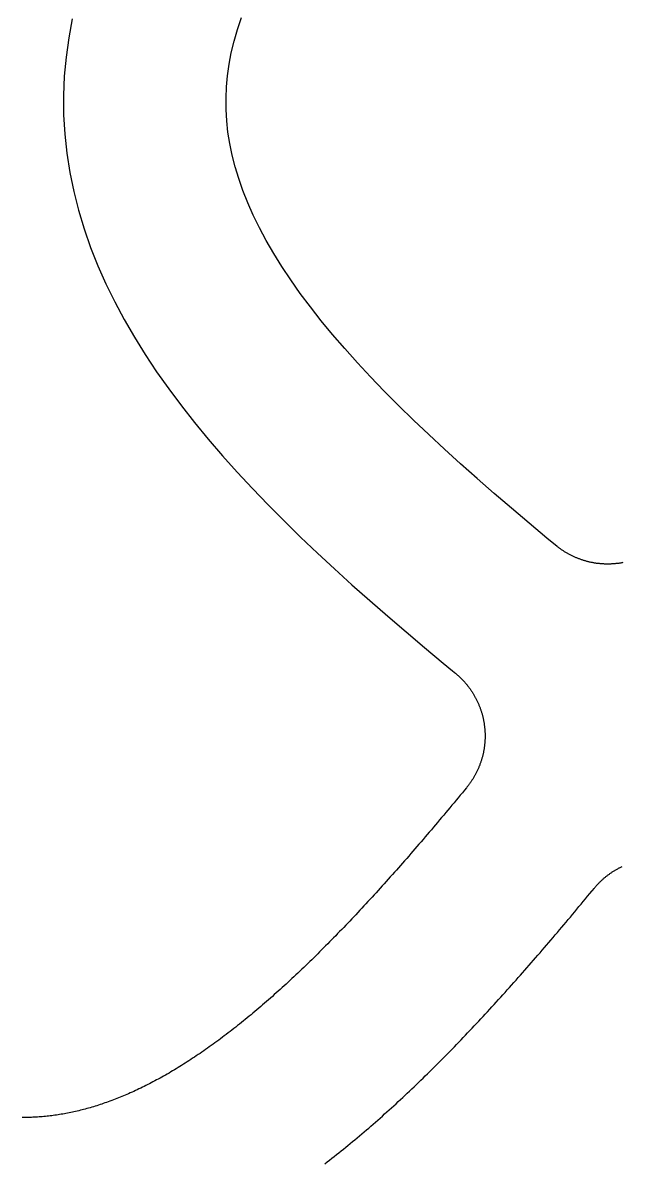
# Model space of a CAD drawing. Header units: millimetres. Extents: x 0 to 12, y 0 to 22.
# Drawn here: x 6 to 7.475, y 5.39 to 8.195 of the extents above; entities that cross this region are included whole.
import ezdxf

# ---------------------------------------------------------------- set-up
doc = ezdxf.new("R2010")
doc.units = ezdxf.units.MM
doc.layers.add('CUT_HOLE', color=3, linetype='Continuous')

msp = doc.modelspace()

# ---------------------------------------------------------------- linework, layer by layer
at = {"layer": 'CUT_HOLE'}
for points in [[(6.1218, 8.2046), (6.113, 8.1577), (6.1064, 8.1106), (6.1021, 8.0633), (6.1001, 8.0158), (6.1005, 7.9684), (6.1033, 7.921), (6.1083, 7.8737), (6.1157, 7.8267), (6.1252, 7.7799), (6.137, 7.7335), (6.1509, 7.6875), (6.1668, 7.6419), (6.1847, 7.5968), (6.2045, 7.5522), (6.2262, 7.508), (6.2495, 7.4643), (6.2746, 7.421), (6.3012, 7.3782), (6.3294, 7.3357), (6.3591, 7.2937), (6.3902, 7.252), (6.4227, 7.2107), (6.4565, 7.1697), (6.4915, 7.129), (6.5277, 7.0885), (6.5651, 7.0483), (6.6036, 7.0084), (6.643, 6.9686), (6.6835, 6.9291), (6.7248, 6.8897), (6.767, 6.8506), (6.81, 6.8115), (6.8538, 6.7727), (6.8981, 6.7339), (6.9431, 6.6953), (6.9886, 6.6569), (7.0346, 6.6185), (7.0575, 6.5996), (7.0575, 6.5996), (7.0616, 6.5962), (7.0625, 6.5955), (7.0647, 6.5937), (7.0647, 6.5936), (7.066, 6.5925), (7.0674, 6.5914), (7.0687, 6.5902), (7.07, 6.5891), (7.0713, 6.5879), (7.0726, 6.5867), (7.0739, 6.5855), (7.0752, 6.5843), (7.0765, 6.5831), (7.0777, 6.5819), (7.079, 6.5807), (7.0802, 6.5794), (7.0814, 6.5782), (7.0827, 6.5769), (7.0839, 6.5756), (7.085, 6.5743), (7.0862, 6.573), (7.0874, 6.5717), (7.0886, 6.5704), (7.0897, 6.5691), (7.0908, 6.5677), (7.092, 6.5664), (7.0931, 6.565), (7.0942, 6.5636), (7.0952, 6.5622), (7.0963, 6.5609), (7.0974, 6.5595), (7.0984, 6.5581), (7.0995, 6.5566), (7.1005, 6.5552), (7.1015, 6.5538), (7.1025, 6.5523), (7.1035, 6.5509), (7.1045, 6.5494), (7.1054, 6.5479), (7.1064, 6.5465), (7.1073, 6.545), (7.1082, 6.5435), (7.1091, 6.542), (7.11, 6.5405), (7.1109, 6.539), (7.1118, 6.5374), (7.1126, 6.5359), (7.1135, 6.5344), (7.1143, 6.5328), (7.1151, 6.5313), (7.1159, 6.5297), (7.1167, 6.5281), (7.1175, 6.5265), (7.1182, 6.525), (7.119, 6.5234), (7.1197, 6.5218), (7.1204, 6.5202), (7.1211, 6.5186), (7.1218, 6.5169), (7.1225, 6.5153), (7.1232, 6.5137), (7.1238, 6.5121), (7.1245, 6.5104), (7.1251, 6.5088), (7.1257, 6.5071), (7.1263, 6.5055), (7.1268, 6.5038), (7.1274, 6.5022), (7.1279, 6.5005), (7.1285, 6.4988), (7.129, 6.4971), (7.1295, 6.4955), (7.13, 6.4938), (7.1304, 6.4921), (7.1309, 6.4904), (7.1313, 6.4887), (7.1318, 6.487), (7.1322, 6.4853), (7.1326, 6.4836), (7.133, 6.4818), (7.1333, 6.4801), (7.1337, 6.4784), (7.134, 6.4767), (7.1343, 6.475), (7.1346, 6.4732), (7.1349, 6.4715), (7.1352, 6.4698), (7.1355, 6.468), (7.1357, 6.4663), (7.1359, 6.4645), (7.1362, 6.4628), (7.1364, 6.4611), (7.1365, 6.4593), (7.1367, 6.4576), (7.1369, 6.4558), (7.137, 6.4541), (7.1371, 6.4523), (7.1372, 6.4506), (7.1373, 6.4488), (7.1374, 6.4471), (7.1375, 6.4453), (7.1375, 6.4435), (7.1375, 6.4418), (7.1375, 6.44), (7.1375, 6.4383), (7.1375, 6.4365), (7.1375, 6.4348), (7.1375, 6.433), (7.1374, 6.4313), (7.1373, 6.4295), (7.1372, 6.4277), (7.1371, 6.426), (7.137, 6.4242), (7.1368, 6.4225), (7.1367, 6.4207), (7.1365, 6.419), (7.1363, 6.4172), (7.1361, 6.4155), (7.1359, 6.4138), (7.1357, 6.412), (7.1354, 6.4103), (7.1352, 6.4085), (7.1349, 6.4068), (7.1346, 6.4051), (7.1343, 6.4034), (7.134, 6.4016), (7.1336, 6.3999), (7.1333, 6.3982), (7.1329, 6.3965), (7.1325, 6.3948), (7.1321, 6.393), (7.1317, 6.3913), (7.1313, 6.3896), (7.1309, 6.3879), (7.1304, 6.3862), (7.1299, 6.3845), (7.1294, 6.3829), (7.1289, 6.3812), (7.1284, 6.3795), (7.1279, 6.3778), (7.1273, 6.3762), (7.1268, 6.3745), (7.1262, 6.3728), (7.1256, 6.3712), (7.125, 6.3695), (7.1244, 6.3679), (7.1238, 6.3662), (7.1231, 6.3646), (7.1224, 6.363), (7.1218, 6.3614), (7.1211, 6.3598), (7.1204, 6.3581), (7.1197, 6.3565), (7.1189, 6.355), (7.1182, 6.3534), (7.1174, 6.3518), (7.1166, 6.3502), (7.1158, 6.3486), (7.115, 6.3471), (7.1142, 6.3455), (7.1134, 6.344), (7.1126, 6.3424), (7.1117, 6.3409), (7.1108, 6.3394), (7.1099, 6.3379), (7.1091, 6.3363), (7.1081, 6.3348), (7.1072, 6.3333), (7.1063, 6.3319), (7.1053, 6.3304), (7.1044, 6.3289), (7.1034, 6.3275), (7.1024, 6.326), (7.1014, 6.3246), (7.1004, 6.3231), (7.0994, 6.3217), (7.0983, 6.3203), (7.0973, 6.3189), (7.0962, 6.3175), (7.0951, 6.3161), (7.0941, 6.3147), (7.093, 6.3133), (7.0918, 6.312), (7.0867, 6.3058), (7.0816, 6.2996), (7.0765, 6.2934), (7.0714, 6.2873), (7.0663, 6.2812), (7.0612, 6.275), (7.0561, 6.2689), (7.051, 6.2628), (7.0459, 6.2567), (7.0408, 6.2506), (7.0358, 6.2446), (7.0307, 6.2385), (7.0256, 6.2325), (7.0205, 6.2265), (7.0154, 6.2205), (7.0104, 6.2145), (7.0053, 6.2085), (7.0002, 6.2025), (6.9951, 6.1966), (6.9901, 6.1907), (6.985, 6.1847), (6.9799, 6.1788), (6.9749, 6.173), (6.9698, 6.1671), (6.9648, 6.1612), (6.9597, 6.1554), (6.9547, 6.1496), (6.9496, 6.1438), (6.9446, 6.138), (6.9395, 6.1322), (6.9345, 6.1265), (6.9295, 6.1207), (6.9244, 6.115), (6.9194, 6.1093), (6.9144, 6.1037), (6.9094, 6.098), (6.9043, 6.0924), (6.8993, 6.0867), (6.8943, 6.0811), (6.8893, 6.0755), (6.8843, 6.07), (6.8793, 6.0644), (6.8743, 6.0589), (6.8692, 6.0534), (6.8643, 6.0479), (6.8593, 6.0424), (6.8543, 6.037), (6.8493, 6.0316), (6.8443, 6.0262), (6.8393, 6.0208), (6.8343, 6.0154), (6.8293, 6.0101), (6.8244, 6.0047), (6.8194, 5.9994), (6.8144, 5.9942), (6.8095, 5.9889), (6.8045, 5.9837), (6.7995, 5.9784), (6.7946, 5.9732), (6.7896, 5.9681), (6.7847, 5.9629), (6.7797, 5.9578), (6.7748, 5.9527), (6.7699, 5.9476), (6.7649, 5.9426), (6.76, 5.9375), (6.7551, 5.9325), (6.7502, 5.9275), (6.7452, 5.9226), (6.7403, 5.9177), (6.7354, 5.9127), (6.7305, 5.9079), (6.7256, 5.903), (6.7207, 5.8982), (6.7158, 5.8933), (6.7109, 5.8885), (6.706, 5.8838), (6.7012, 5.879), (6.6963, 5.8743), (6.6914, 5.8696), (6.6865, 5.865), (6.6817, 5.8603), (6.6768, 5.8557), (6.672, 5.8512), (6.6671, 5.8466), (6.6623, 5.8421), (6.6574, 5.8376), (6.6526, 5.8331), (6.6477, 5.8286), (6.6429, 5.8242), (6.6381, 5.8198), (6.6333, 5.8154), (6.6285, 5.8111), (6.6237, 5.8068), (6.6189, 5.8025), (6.6141, 5.7982), (6.6093, 5.794), (6.6045, 5.7898), (6.5997, 5.7856), (6.5949, 5.7815), (6.5901, 5.7774), (6.5854, 5.7733), (6.5806, 5.7692), (6.5759, 5.7652), (6.5711, 5.7612), (6.5664, 5.7572), (6.5616, 5.7532), (6.5569, 5.7493), (6.5522, 5.7454), (6.5475, 5.7416), (6.5427, 5.7377), (6.538, 5.7339), (6.5333, 5.7302), (6.5286, 5.7264), (6.5239, 5.7227), (6.5193, 5.719), (6.5146, 5.7154), (6.5099, 5.7118), (6.5052, 5.7082), (6.5006, 5.7046), (6.4959, 5.7011), (6.4913, 5.6976), (6.4867, 5.6941), (6.482, 5.6907), (6.4774, 5.6873), (6.4728, 5.6839), (6.4682, 5.6806), (6.4636, 5.6772), (6.459, 5.674), (6.4544, 5.6707), (6.4498, 5.6675), (6.4452, 5.6643), (6.4407, 5.6611), (6.4361, 5.658), (6.4315, 5.6549), (6.427, 5.6518), (6.4225, 5.6488), (6.4179, 5.6458), (6.4134, 5.6428), (6.4089, 5.6399), (6.4044, 5.637), (6.3999, 5.6341), (6.3954, 5.6313), (6.3909, 5.6284), (6.3864, 5.6257), (6.382, 5.6229), (6.3775, 5.6202), (6.3731, 5.6175), (6.3686, 5.6148), (6.3642, 5.6122), (6.3598, 5.6096), (6.3554, 5.6071), (6.3509, 5.6045), (6.3466, 5.602), (6.3422, 5.5996), (6.3378, 5.5971), (6.3334, 5.5947), (6.329, 5.5924), (6.3247, 5.59), (6.3203, 5.5877), (6.316, 5.5855), (6.3117, 5.5832), (6.3073, 5.581), (6.303, 5.5788), (6.2987, 5.5767), (6.2944, 5.5746), (6.2902, 5.5725), (6.2859, 5.5704), (6.2816, 5.5684), (6.2773, 5.5664), (6.2731, 5.5644), (6.2689, 5.5625), (6.2646, 5.5606), (6.2604, 5.5587), (6.2562, 5.5569), (6.252, 5.5551), (6.2478, 5.5533), (6.2436, 5.5516), (6.2394, 5.5499), (6.2353, 5.5482), (6.2311, 5.5465), (6.2269, 5.5449), (6.2228, 5.5433), (6.2187, 5.5418), (6.2145, 5.5402), (6.2104, 5.5387), (6.2063, 5.5373), (6.2022, 5.5358), (6.1981, 5.5344), (6.1941, 5.533), (6.19, 5.5317), (6.1859, 5.5304), (6.1819, 5.5291), (6.1778, 5.5278), (6.1738, 5.5266), (6.1697, 5.5254), (6.1657, 5.5242), (6.1617, 5.5231), (6.1577, 5.5219), (6.1537, 5.5208), (6.1497, 5.5198), (6.1457, 5.5188), (6.1417, 5.5178), (6.1377, 5.5168), (6.1338, 5.5158), (6.1298, 5.5149), (6.1259, 5.514), (6.1219, 5.5132), (6.118, 5.5123), (6.1141, 5.5115), (6.1101, 5.5108), (6.1062, 5.51), (6.1023, 5.5093), (6.0984, 5.5086), (6.0945, 5.5079), (6.0906, 5.5073), (6.0867, 5.5067), (6.0828, 5.5061), (6.0789, 5.5055), (6.075, 5.505), (6.0712, 5.5045), (6.0673, 5.504), (6.0634, 5.5036), (6.0596, 5.5032), (6.0557, 5.5028), (6.0518, 5.5024), (6.048, 5.5021), (6.0441, 5.5017), (6.0403, 5.5014), (6.0365, 5.5012), (6.0326, 5.5009), (6.0288, 5.5007), (6.0249, 5.5006), (6.0211, 5.5004), (6.0173, 5.5003), (6.0134, 5.5002), (6.0096, 5.5001), (6.0058, 5.5), (6.0019, 5.5), (5.9981, 5.5)], [(7.4767, 6.866), (7.475, 6.8657), (7.4732, 6.8654), (7.4715, 6.8651), (7.4698, 6.8648), (7.468, 6.8645), (7.4663, 6.8643), (7.4645, 6.8641), (7.4628, 6.8638), (7.4611, 6.8636), (7.4593, 6.8635), (7.4576, 6.8633), (7.4558, 6.8631), (7.4541, 6.863), (7.4523, 6.8629), (7.4506, 6.8628), (7.4488, 6.8627), (7.4471, 6.8626), (7.4453, 6.8625), (7.4435, 6.8625), (7.4418, 6.8625), (7.44, 6.8625), (7.4383, 6.8625), (7.4365, 6.8625), (7.4348, 6.8625), (7.433, 6.8625), (7.4313, 6.8626), (7.4295, 6.8627), (7.4277, 6.8628), (7.426, 6.8629), (7.4242, 6.863), (7.4225, 6.8632), (7.4207, 6.8633), (7.419, 6.8635), (7.4172, 6.8637), (7.4155, 6.8639), (7.4138, 6.8641), (7.412, 6.8643), (7.4103, 6.8646), (7.4085, 6.8648), (7.4068, 6.8651), (7.4051, 6.8654), (7.4034, 6.8657), (7.4016, 6.866), (7.3999, 6.8664), (7.3982, 6.8667), (7.3965, 6.8671), (7.3948, 6.8675), (7.393, 6.8679), (7.3913, 6.8683), (7.3896, 6.8687), (7.3879, 6.8691), (7.3862, 6.8696), (7.3845, 6.8701), (7.3829, 6.8706), (7.3812, 6.8711), (7.3795, 6.8716), (7.3778, 6.8721), (7.3762, 6.8727), (7.3745, 6.8732), (7.3728, 6.8738), (7.3712, 6.8744), (7.3695, 6.875), (7.3679, 6.8756), (7.3662, 6.8762), (7.3646, 6.8769), (7.363, 6.8776), (7.3614, 6.8782), (7.3598, 6.8789), (7.3581, 6.8796), (7.3565, 6.8803), (7.355, 6.8811), (7.3534, 6.8818), (7.3518, 6.8826), (7.3502, 6.8834), (7.3486, 6.8842), (7.3471, 6.885), (7.3455, 6.8858), (7.344, 6.8866), (7.3424, 6.8874), (7.3409, 6.8883), (7.3394, 6.8892), (7.3379, 6.8901), (7.3363, 6.8909), (7.3348, 6.8919), (7.3333, 6.8928), (7.3319, 6.8937), (7.3304, 6.8947), (7.3289, 6.8956), (7.3275, 6.8966), (7.326, 6.8976), (7.3246, 6.8986), (7.3231, 6.8996), (7.3217, 6.9006), (7.3203, 6.9017), (7.3189, 6.9027), (7.3175, 6.9038), (7.3161, 6.9049), (7.315, 6.9057), (7.2899, 6.9264), (7.2458, 6.9632), (7.2024, 6.9999), (7.1599, 7.0364), (7.1181, 7.0728), (7.0773, 7.1091), (7.0375, 7.1453), (6.9988, 7.1812), (6.9611, 7.217), (6.9247, 7.2527), (6.8895, 7.2881), (6.8557, 7.3233), (6.8232, 7.3582), (6.7921, 7.3929), (6.7624, 7.4274), (6.7343, 7.4615), (6.7077, 7.4954), (6.6827, 7.5288), (6.6593, 7.562), (6.6376, 7.5947), (6.6175, 7.627), (6.599, 7.6589), (6.5822, 7.6903), (6.567, 7.7213), (6.5535, 7.7518), (6.5416, 7.7819), (6.5312, 7.8115), (6.5224, 7.8406), (6.5151, 7.8694), (6.5093, 7.8978), (6.5049, 7.9259), (6.5019, 7.9538), (6.5003, 7.9815), (6.5001, 8.0092), (6.5012, 8.037), (6.5037, 8.0648), (6.5077, 8.0928), (6.513, 8.1211), (6.5198, 8.1498), (6.5281, 8.1788), (6.5379, 8.2082)], [(6.7429, 5.3864), (6.7487, 5.3908), (6.7544, 5.3952), (6.7602, 5.3997), (6.7659, 5.4041), (6.7716, 5.4086), (6.7773, 5.4132), (6.7831, 5.4177), (6.7888, 5.4223), (6.7945, 5.4269), (6.8001, 5.4315), (6.8058, 5.4361), (6.8115, 5.4408), (6.8172, 5.4455), (6.8229, 5.4502), (6.8285, 5.455), (6.8342, 5.4597), (6.8398, 5.4645), (6.8455, 5.4694), (6.8511, 5.4742), (6.8567, 5.4791), (6.8624, 5.484), (6.868, 5.4889), (6.8736, 5.4938), (6.8792, 5.4988), (6.8848, 5.5037), (6.8904, 5.5087), (6.896, 5.5138), (6.9016, 5.5188), (6.9072, 5.5239), (6.9128, 5.529), (6.9184, 5.5341), (6.924, 5.5392), (6.9295, 5.5444), (6.9351, 5.5495), (6.9406, 5.5547), (6.9462, 5.56), (6.9518, 5.5652), (6.9573, 5.5705), (6.9628, 5.5757), (6.9684, 5.581), (6.9739, 5.5864), (6.9794, 5.5917), (6.985, 5.5971), (6.9905, 5.6025), (6.996, 5.6079), (7.0015, 5.6133), (7.007, 5.6187), (7.0125, 5.6242), (7.018, 5.6297), (7.0235, 5.6352), (7.029, 5.6407), (7.0345, 5.6462), (7.04, 5.6518), (7.0455, 5.6573), (7.0509, 5.6629), (7.0564, 5.6685), (7.0619, 5.6742), (7.0673, 5.6798), (7.0728, 5.6855), (7.0783, 5.6911), (7.0837, 5.6968), (7.0892, 5.7026), (7.0946, 5.7083), (7.1001, 5.714), (7.1055, 5.7198), (7.1109, 5.7256), (7.1164, 5.7314), (7.1218, 5.7372), (7.1272, 5.743), (7.1327, 5.7489), (7.1381, 5.7547), (7.1435, 5.7606), (7.1489, 5.7665), (7.1543, 5.7724), (7.1597, 5.7783), (7.1652, 5.7842), (7.1706, 5.7902), (7.176, 5.7962), (7.1814, 5.8021), (7.1868, 5.8081), (7.1921, 5.8141), (7.1975, 5.8202), (7.2029, 5.8262), (7.2083, 5.8322), (7.2137, 5.8383), (7.2191, 5.8444), (7.2244, 5.8505), (7.2298, 5.8566), (7.2352, 5.8627), (7.2405, 5.8688), (7.2459, 5.8749), (7.2513, 5.8811), (7.2566, 5.8872), (7.262, 5.8934), (7.2673, 5.8996), (7.2727, 5.9058), (7.278, 5.912), (7.2834, 5.9182), (7.2887, 5.9245), (7.2941, 5.9307), (7.2994, 5.9369), (7.3048, 5.9432), (7.3101, 5.9495), (7.3154, 5.9558), (7.3208, 5.962), (7.3261, 5.9684), (7.3314, 5.9747), (7.3367, 5.981), (7.342, 5.9873), (7.3474, 5.9936), (7.3527, 6), (7.358, 6.0063), (7.3633, 6.0127), (7.3686, 6.0191), (7.3739, 6.0255), (7.3792, 6.0319), (7.3845, 6.0382), (7.3898, 6.0447), (7.3951, 6.0511), (7.4004, 6.0575), (7.4004, 6.0575), (7.4004, 6.0575), (7.4004, 6.0575), (7.4004, 6.0575), (7.4005, 6.0575), (7.4005, 6.0575), (7.4005, 6.0575), (7.4005, 6.0576), (7.4005, 6.0576), (7.4005, 6.0576), (7.4005, 6.0576), (7.4005, 6.0576), (7.4006, 6.0576), (7.4006, 6.0576), (7.4006, 6.0577), (7.4006, 6.0577), (7.4006, 6.0577), (7.4006, 6.0577), (7.4006, 6.0577), (7.4006, 6.0577), (7.4007, 6.0577), (7.4007, 6.0578), (7.4007, 6.0578), (7.4007, 6.0578), (7.4007, 6.0578), (7.4007, 6.0578), (7.4007, 6.0578), (7.4007, 6.0579), (7.4008, 6.0579), (7.4008, 6.0579), (7.4008, 6.0579), (7.4008, 6.0579), (7.4008, 6.0579), (7.4008, 6.0579), (7.4008, 6.058), (7.4008, 6.058), (7.4009, 6.058), (7.4009, 6.058), (7.4009, 6.058), (7.4009, 6.058), (7.4009, 6.058), (7.4009, 6.0581), (7.4009, 6.0581), (7.4009, 6.0581), (7.401, 6.0581), (7.401, 6.0581), (7.401, 6.0581), (7.401, 6.0582), (7.401, 6.0582), (7.401, 6.0582), (7.401, 6.0582), (7.401, 6.0582), (7.4011, 6.0582), (7.4011, 6.0582), (7.4011, 6.0583), (7.4011, 6.0583), (7.4011, 6.0583), (7.4011, 6.0583), (7.4011, 6.0583), (7.4011, 6.0583), (7.4012, 6.0583), (7.4012, 6.0584), (7.4012, 6.0584), (7.4012, 6.0584), (7.4012, 6.0584), (7.4012, 6.0584), (7.4012, 6.0584), (7.4012, 6.0585), (7.4012, 6.0585), (7.4013, 6.0585), (7.4013, 6.0585), (7.4013, 6.0585), (7.4013, 6.0585), (7.4013, 6.0585), (7.4013, 6.0586), (7.4013, 6.0586), (7.4013, 6.0586), (7.4014, 6.0586), (7.4014, 6.0586), (7.4014, 6.0586), (7.4014, 6.0587), (7.4014, 6.0587), (7.4014, 6.0587), (7.4014, 6.0587), (7.4014, 6.0587), (7.4015, 6.0587), (7.4015, 6.0587), (7.4015, 6.0588), (7.4015, 6.0588), (7.4015, 6.0588), (7.4015, 6.0588), (7.4015, 6.0588), (7.4015, 6.0588), (7.4016, 6.0588), (7.4016, 6.0589), (7.4016, 6.0589), (7.4016, 6.0589), (7.4016, 6.0589), (7.4016, 6.0589), (7.4016, 6.0589), (7.4016, 6.059), (7.4017, 6.059), (7.4017, 6.059), (7.4017, 6.059), (7.4017, 6.059), (7.4017, 6.059), (7.4017, 6.059), (7.4017, 6.0591), (7.4017, 6.0591), (7.4018, 6.0591), (7.4018, 6.0591), (7.4018, 6.0591), (7.4018, 6.0591), (7.4018, 6.0591), (7.4018, 6.0592), (7.4018, 6.0592), (7.4018, 6.0592), (7.4019, 6.0592), (7.4019, 6.0592), (7.4019, 6.0592), (7.4019, 6.0593), (7.4019, 6.0593), (7.4019, 6.0593), (7.4019, 6.0593), (7.4019, 6.0593), (7.402, 6.0593), (7.402, 6.0593), (7.402, 6.0594), (7.402, 6.0594), (7.402, 6.0594), (7.402, 6.0594), (7.402, 6.0594), (7.402, 6.0594), (7.4021, 6.0594), (7.4021, 6.0595), (7.4021, 6.0595), (7.4021, 6.0595), (7.4021, 6.0595), (7.4021, 6.0595), (7.4021, 6.0595), (7.4021, 6.0596), (7.4022, 6.0596), (7.4022, 6.0596), (7.4022, 6.0596), (7.4022, 6.0596), (7.4022, 6.0596), (7.4022, 6.0596), (7.4022, 6.0597), (7.4022, 6.0597), (7.4023, 6.0597), (7.4023, 6.0597), (7.4023, 6.0597), (7.4023, 6.0597), (7.4023, 6.0597), (7.4023, 6.0598), (7.4023, 6.0598), (7.4023, 6.0598), (7.4024, 6.0598), (7.4024, 6.0598), (7.4024, 6.0598), (7.4024, 6.0599), (7.4024, 6.0599), (7.4024, 6.0599), (7.4024, 6.0599), (7.4024, 6.0599), (7.4025, 6.0599), (7.4025, 6.0599), (7.4025, 6.06), (7.4025, 6.06), (7.4025, 6.06), (7.4025, 6.06), (7.4025, 6.06), (7.4025, 6.06), (7.4026, 6.06), (7.4026, 6.0601), (7.4026, 6.0601), (7.4026, 6.0601), (7.4026, 6.0601), (7.4026, 6.0601), (7.4026, 6.0601), (7.4026, 6.0602), (7.4026, 6.0602), (7.4027, 6.0602), (7.4027, 6.0602), (7.4027, 6.0602), (7.4027, 6.0602), (7.4027, 6.0602), (7.4027, 6.0603), (7.4027, 6.0603), (7.4027, 6.0603), (7.4028, 6.0603), (7.4028, 6.0603), (7.4028, 6.0603), (7.4028, 6.0603), (7.4028, 6.0604), (7.4028, 6.0604), (7.4028, 6.0604), (7.4028, 6.0604), (7.4029, 6.0604), (7.4029, 6.0604), (7.4029, 6.0605), (7.4029, 6.0605), (7.4029, 6.0605), (7.4029, 6.0605), (7.4029, 6.0605), (7.4029, 6.0605), (7.403, 6.0605), (7.403, 6.0606), (7.403, 6.0606), (7.403, 6.0606), (7.403, 6.0606), (7.403, 6.0606), (7.403, 6.0606), (7.403, 6.0606), (7.4031, 6.0607), (7.4031, 6.0607), (7.4031, 6.0607), (7.4031, 6.0607), (7.4031, 6.0607), (7.4031, 6.0607), (7.4031, 6.0608), (7.4031, 6.0608), (7.4032, 6.0608), (7.4032, 6.0608), (7.4032, 6.0608), (7.4032, 6.0608), (7.4032, 6.0608), (7.4032, 6.0609), (7.4032, 6.0609), (7.4032, 6.0609), (7.4033, 6.0609), (7.4033, 6.0609), (7.4033, 6.0609), (7.4033, 6.0609), (7.4033, 6.061), (7.4033, 6.061), (7.4033, 6.061), (7.4033, 6.061), (7.4034, 6.061), (7.4034, 6.061), (7.4034, 6.0611), (7.4034, 6.0611), (7.4034, 6.0611), (7.4034, 6.0611), (7.4034, 6.0611), (7.4034, 6.0611), (7.4035, 6.0611), (7.4035, 6.0612), (7.4035, 6.0612), (7.4035, 6.0612), (7.4035, 6.0612), (7.4035, 6.0612), (7.4035, 6.0612), (7.4035, 6.0613), (7.4036, 6.0613), (7.4036, 6.0613), (7.4036, 6.0613), (7.4036, 6.0613), (7.4036, 6.0613), (7.4036, 6.0613), (7.4036, 6.0614), (7.4036, 6.0614), (7.4037, 6.0614), (7.4037, 6.0614), (7.4037, 6.0614), (7.4037, 6.0614), (7.4037, 6.0614), (7.4037, 6.0615), (7.4037, 6.0615), (7.4037, 6.0615), (7.4038, 6.0615), (7.4038, 6.0615), (7.4038, 6.0615), (7.4038, 6.0616), (7.4038, 6.0616), (7.4038, 6.0616), (7.4038, 6.0616), (7.4038, 6.0616), (7.4039, 6.0616), (7.4039, 6.0616), (7.4039, 6.0617), (7.4039, 6.0617), (7.4039, 6.0617), (7.4039, 6.0617), (7.4039, 6.0617), (7.4039, 6.0617), (7.404, 6.0617), (7.404, 6.0618), (7.404, 6.0618), (7.404, 6.0618), (7.404, 6.0618), (7.404, 6.0618), (7.404, 6.0618), (7.404, 6.0619), (7.404, 6.0619), (7.4041, 6.0619), (7.4041, 6.0619), (7.4041, 6.0619), (7.4041, 6.0619), (7.4041, 6.0619), (7.4041, 6.062), (7.4041, 6.062), (7.4041, 6.062), (7.4042, 6.062), (7.4042, 6.062), (7.4042, 6.062), (7.4042, 6.062), (7.4042, 6.0621), (7.4042, 6.0621), (7.4042, 6.0621), (7.4042, 6.0621), (7.4043, 6.0621), (7.4043, 6.0621), (7.4043, 6.0622), (7.4043, 6.0622), (7.4043, 6.0622), (7.4043, 6.0622), (7.4043, 6.0622), (7.4043, 6.0622), (7.4044, 6.0622), (7.4044, 6.0623), (7.4044, 6.0623), (7.4044, 6.0623), (7.4044, 6.0623), (7.4044, 6.0623), (7.4044, 6.0623), (7.4044, 6.0623), (7.4045, 6.0624), (7.4045, 6.0624), (7.4045, 6.0624), (7.4045, 6.0624), (7.4045, 6.0624), (7.4045, 6.0624), (7.4045, 6.0625), (7.4045, 6.0625), (7.4046, 6.0625), (7.4046, 6.0625), (7.4046, 6.0625), (7.4046, 6.0625), (7.4046, 6.0625), (7.4046, 6.0626), (7.4046, 6.0626), (7.4046, 6.0626), (7.4047, 6.0626), (7.4047, 6.0626), (7.4047, 6.0626), (7.4047, 6.0626), (7.4047, 6.0627), (7.4047, 6.0627), (7.4047, 6.0627), (7.4047, 6.0627), (7.4048, 6.0627), (7.4048, 6.0627), (7.4048, 6.0628), (7.4048, 6.0628), (7.4048, 6.0628), (7.4048, 6.0628), (7.4048, 6.0628), (7.4048, 6.0628), (7.4049, 6.0628), (7.4049, 6.0629), (7.4049, 6.0629), (7.4049, 6.0629), (7.4049, 6.0629), (7.4049, 6.0629), (7.4049, 6.0629), (7.4049, 6.0629), (7.405, 6.063), (7.405, 6.063), (7.405, 6.063), (7.405, 6.063), (7.405, 6.063), (7.405, 6.063), (7.405, 6.0631), (7.405, 6.0631), (7.4051, 6.0631), (7.4051, 6.0631), (7.4051, 6.0631), (7.4051, 6.0631), (7.4051, 6.0631), (7.4051, 6.0632), (7.4051, 6.0632), (7.4051, 6.0632), (7.4052, 6.0632), (7.4052, 6.0632), (7.4052, 6.0632), (7.4052, 6.0633), (7.4052, 6.0633), (7.4052, 6.0633), (7.4052, 6.0633), (7.4052, 6.0633), (7.4053, 6.0633), (7.4053, 6.0633), (7.4053, 6.0634), (7.4053, 6.0634), (7.4053, 6.0634), (7.4053, 6.0634), (7.4053, 6.0634), (7.4053, 6.0634), (7.4053, 6.0634), (7.4054, 6.0635), (7.4054, 6.0635), (7.4054, 6.0635), (7.4054, 6.0635), (7.4054, 6.0635), (7.4054, 6.0635), (7.4054, 6.0636), (7.4054, 6.0636), (7.4055, 6.0636), (7.4055, 6.0636), (7.4055, 6.0636), (7.4055, 6.0636), (7.4055, 6.0636), (7.4055, 6.0637), (7.4055, 6.0637), (7.4055, 6.0637), (7.4056, 6.0637), (7.4056, 6.0637), (7.4056, 6.0637), (7.4056, 6.0637), (7.4056, 6.0638), (7.4056, 6.0638), (7.4056, 6.0638), (7.4056, 6.0638), (7.4057, 6.0638), (7.4057, 6.0638), (7.4057, 6.0639), (7.4057, 6.0639), (7.4057, 6.0639), (7.4057, 6.0639), (7.4057, 6.0639), (7.4057, 6.0639), (7.4058, 6.0639), (7.4058, 6.064), (7.4058, 6.064), (7.4058, 6.064), (7.4058, 6.064), (7.4058, 6.064), (7.4058, 6.064), (7.4058, 6.064), (7.4059, 6.0641), (7.4059, 6.0641), (7.4059, 6.0641), (7.4059, 6.0641), (7.4059, 6.0641), (7.4059, 6.0641), (7.4059, 6.0642), (7.4059, 6.0642), (7.406, 6.0642), (7.406, 6.0642), (7.406, 6.0642), (7.406, 6.0642), (7.406, 6.0642), (7.406, 6.0643), (7.406, 6.0643), (7.406, 6.0643), (7.4061, 6.0643), (7.4061, 6.0643), (7.4061, 6.0643), (7.4061, 6.0643), (7.4061, 6.0644), (7.4061, 6.0644), (7.4061, 6.0644), (7.4061, 6.0644), (7.4062, 6.0644), (7.4062, 6.0644), (7.4062, 6.0645), (7.4062, 6.0645), (7.4062, 6.0645), (7.4062, 6.0645), (7.4062, 6.0645), (7.4062, 6.0645), (7.4063, 6.0645), (7.4063, 6.0646), (7.4063, 6.0646), (7.4063, 6.0646), (7.4063, 6.0646), (7.4063, 6.0646), (7.4063, 6.0646), (7.4063, 6.0646), (7.4064, 6.0647), (7.4064, 6.0647), (7.4064, 6.0647), (7.4064, 6.0647), (7.4075, 6.066), (7.4086, 6.0674), (7.4098, 6.0687), (7.4109, 6.07), (7.4121, 6.0713), (7.4133, 6.0726), (7.4145, 6.0739), (7.4157, 6.0752), (7.4169, 6.0765), (7.4181, 6.0777), (7.4193, 6.079), (7.4206, 6.0802), (7.4218, 6.0814), (7.4231, 6.0827), (7.4244, 6.0839), (7.4257, 6.085), (7.427, 6.0862), (7.4283, 6.0874), (7.4296, 6.0886), (7.4309, 6.0897), (7.4323, 6.0908), (7.4336, 6.092), (7.435, 6.0931), (7.4364, 6.0942), (7.4378, 6.0952), (7.4391, 6.0963), (7.4405, 6.0974), (7.4419, 6.0984), (7.4434, 6.0995), (7.4448, 6.1005), (7.4462, 6.1015), (7.4477, 6.1025), (7.4491, 6.1035), (7.4506, 6.1045), (7.4521, 6.1054), (7.4535, 6.1064), (7.455, 6.1073), (7.4565, 6.1082), (7.458, 6.1091), (7.4595, 6.11), (7.461, 6.1109), (7.4626, 6.1118), (7.4641, 6.1126), (7.4656, 6.1135), (7.4672, 6.1143), (7.4687, 6.1151), (7.4703, 6.1159), (7.4719, 6.1167), (7.4735, 6.1175), (7.475, 6.1182)]]:
    msp.add_lwpolyline(points, dxfattribs=at)

doc.saveas('drawing.dxf')
